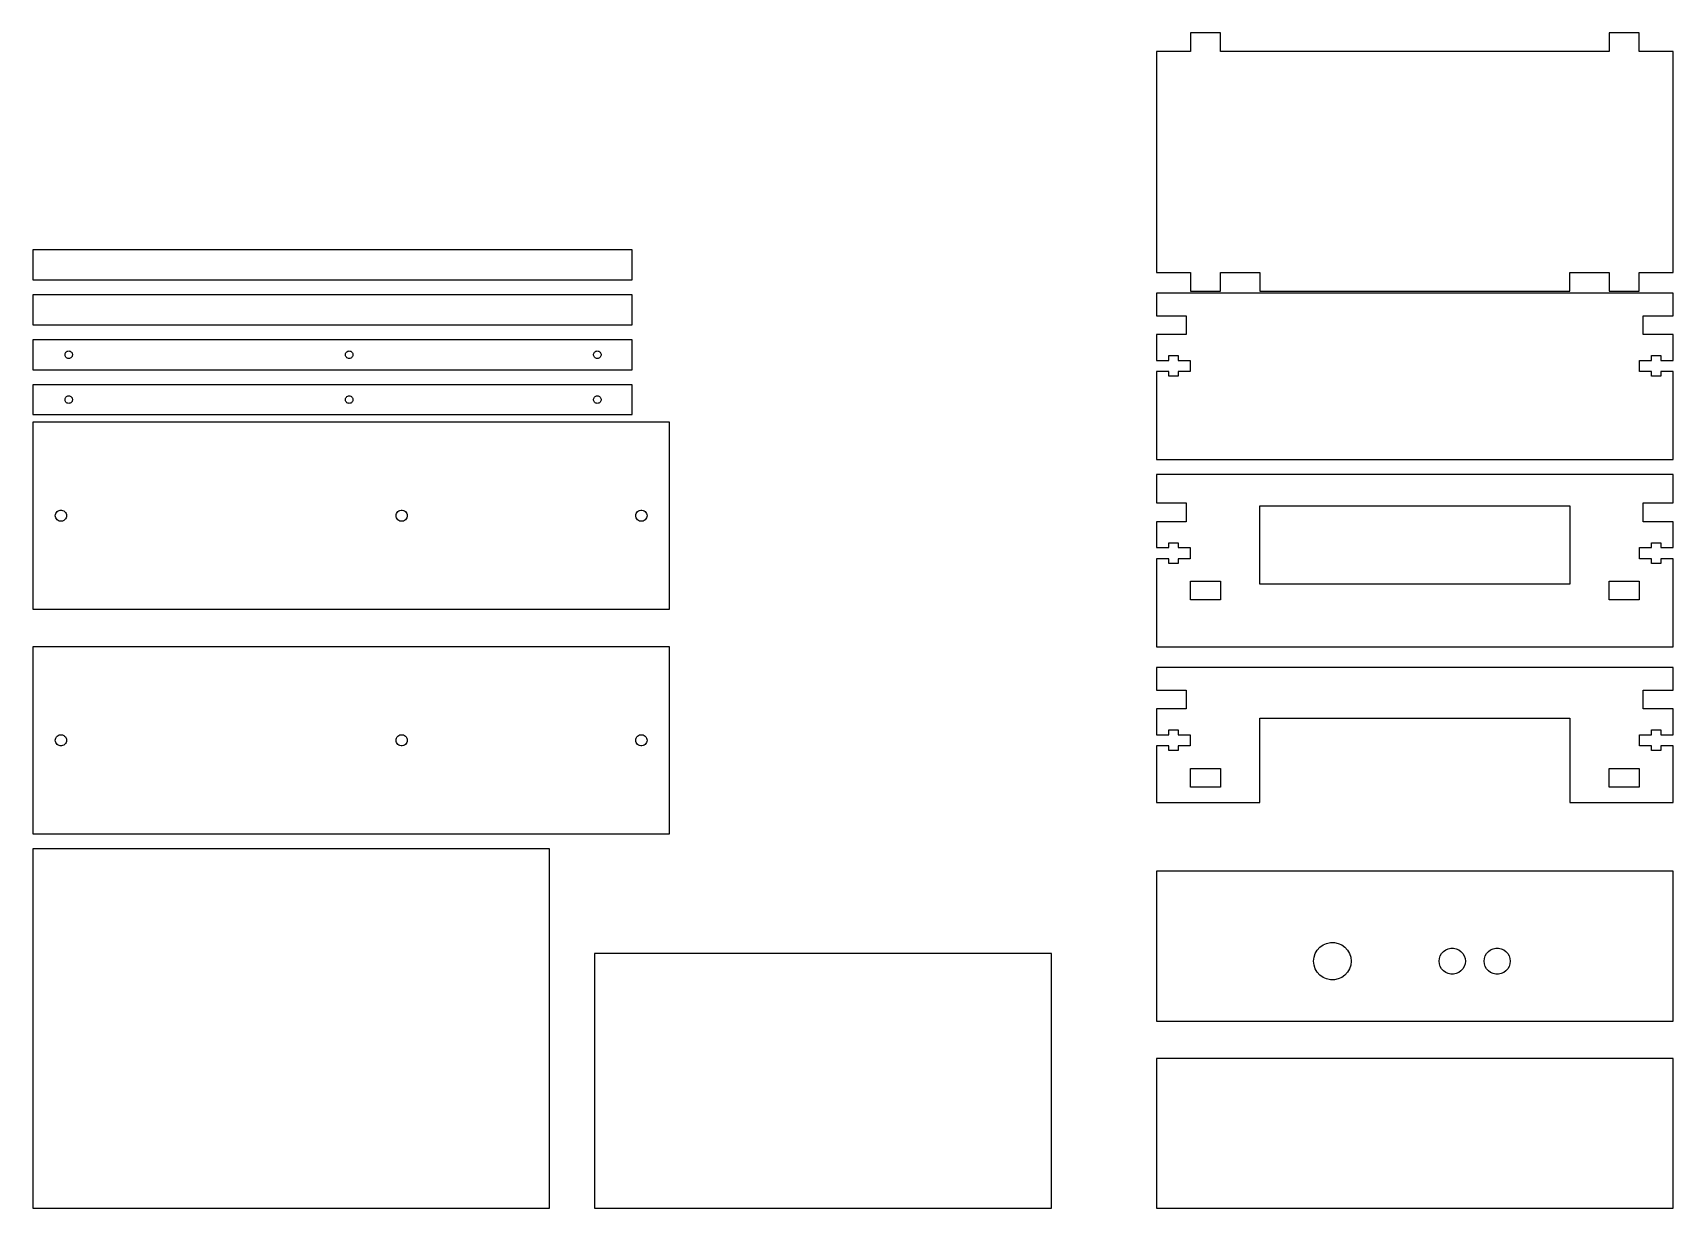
# Model space of a CAD drawing. Header units: metres. Extents: x 0 to 438, y 0 to 314.
import ezdxf

# ---------------------------------------------------------------- set-up
doc = ezdxf.new("R2010")
doc.units = ezdxf.units.M

msp = doc.modelspace()

# ---------------------------------------------------------------- linework, layer by layer
for p, q in [((317.108, 314), (309.108, 314)), ((309.108, 314), (309.108, 309)), ((317.108, 309), (317.108, 314)), ((428.892, 314), (420.892, 314)), ((420.892, 314), (420.892, 309)), ((428.892, 309), (428.892, 314)), ((309.108, 309), (300, 309)), ((300, 309), (300, 250)), ((420.892, 309), (317.108, 309)), ((438, 309), (428.892, 309)), ((438, 250), (438, 309)), ((160, 256), (0, 256)), ((0, 256), (0, 248)), ((160, 248), (160, 256)), ((300, 250), (309.108, 250)), ((309.108, 250), (309.108, 245)), ((317.108, 250), (327.6, 250)), ((317.108, 245), (317.108, 250)), ((327.6, 250), (327.6, 245)), ((410.4, 245), (410.4, 250)), ((410.4, 250), (420.892, 250)), ((420.892, 250), (420.892, 245)), ((428.892, 245), (428.892, 250)), ((428.892, 250), (438, 250)), ((0, 248), (160, 248)), ((160, 244), (0, 244)), ((0, 244), (0, 236)), ((160, 236), (160, 244)), ((438, 244.4), (300, 244.4)), ((300, 244.4), (300, 238.4)), ((309.108, 245), (317.108, 245)), ((327.6, 245), (410.4, 245)), ((420.892, 245), (428.892, 245)), ((438, 238.4), (438, 244.4)), ((300, 238.4), (308, 238.4)), ((308, 238.4), (308, 233.4)), ((430, 233.4), (430, 238.4)), ((430, 238.4), (438, 238.4)), ((0, 236), (160, 236)), ((308, 233.4), (300, 233.4)), ((300, 233.4), (300, 226.5)), ((438, 233.4), (430, 233.4)), ((438, 226.5), (438, 233.4)), ((160, 232), (0, 232)), ((0, 232), (0, 224)), ((8.60547, 228.105), (8.64894, 228.309)), ((8.60547, 227.895), (8.60547, 228.105)), ((8.64894, 227.691), (8.60547, 227.895)), ((8.64894, 228.309), (8.73396, 228.5)), ((8.73396, 228.5), (8.85684, 228.669)), ((8.85684, 228.669), (9.01221, 228.809)), ((9.01221, 228.809), (9.19325, 228.914)), ((9.19325, 228.914), (9.39207, 228.978)), ((9.39207, 228.978), (9.59999, 229)), ((9.59999, 229), (9.80791, 228.978)), ((9.80791, 228.978), (10.0067, 228.914)), ((10.0067, 228.914), (10.1878, 228.809)), ((10.1878, 228.809), (10.3431, 228.669)), ((10.3431, 228.669), (10.466, 228.5)), ((10.466, 228.5), (10.5511, 228.309)), ((10.5511, 228.309), (10.5945, 228.105)), ((10.5945, 227.895), (10.5511, 227.691)), ((10.5945, 228.105), (10.5945, 227.895)), ((83.4855, 228.105), (83.5289, 228.309)), ((83.4855, 227.895), (83.4855, 228.105)), ((83.5289, 227.691), (83.4855, 227.895)), ((83.5289, 228.309), (83.614, 228.5)), ((83.614, 228.5), (83.7368, 228.669)), ((83.7368, 228.669), (83.8922, 228.809)), ((83.8922, 228.809), (84.0733, 228.914)), ((84.0733, 228.914), (84.2721, 228.978)), ((84.2721, 228.978), (84.48, 229)), ((84.48, 229), (84.6879, 228.978)), ((84.6879, 228.978), (84.8867, 228.914)), ((84.8867, 228.914), (85.0678, 228.809)), ((85.0678, 228.809), (85.2231, 228.669)), ((85.2231, 228.669), (85.346, 228.5)), ((85.346, 228.5), (85.431, 228.309)), ((85.431, 228.309), (85.4745, 228.105)), ((85.4745, 227.895), (85.431, 227.691)), ((85.4745, 228.105), (85.4745, 227.895)), ((149.725, 228.105), (149.769, 228.309)), ((149.725, 227.895), (149.725, 228.105)), ((149.769, 227.691), (149.725, 227.895)), ((149.769, 228.309), (149.854, 228.5)), ((149.854, 228.5), (149.977, 228.669)), ((149.977, 228.669), (150.132, 228.809)), ((150.132, 228.809), (150.313, 228.914)), ((150.313, 228.914), (150.512, 228.978)), ((150.512, 228.978), (150.72, 229)), ((150.72, 229), (150.928, 228.978)), ((150.928, 228.978), (151.127, 228.914)), ((151.127, 228.914), (151.308, 228.809)), ((151.308, 228.809), (151.463, 228.669)), ((151.463, 228.669), (151.586, 228.5)), ((151.586, 228.5), (151.671, 228.309)), ((151.671, 228.309), (151.715, 228.105)), ((151.715, 227.895), (151.671, 227.691)), ((151.715, 228.105), (151.715, 227.895)), ((160, 224), (160, 232)), ((0, 224), (160, 224)), ((8.73396, 227.5), (8.64894, 227.691)), ((8.85684, 227.331), (8.73396, 227.5)), ((9.01221, 227.191), (8.85684, 227.331)), ((9.19325, 227.086), (9.01221, 227.191)), ((9.39207, 227.022), (9.19325, 227.086)), ((9.59999, 227), (9.39207, 227.022)), ((9.80791, 227.022), (9.59999, 227)), ((10.0067, 227.086), (9.80791, 227.022)), ((10.1878, 227.191), (10.0067, 227.086)), ((10.3431, 227.331), (10.1878, 227.191)), ((10.466, 227.5), (10.3431, 227.331)), ((10.5511, 227.691), (10.466, 227.5)), ((83.614, 227.5), (83.5289, 227.691)), ((83.7368, 227.331), (83.614, 227.5)), ((83.8922, 227.191), (83.7368, 227.331)), ((84.0733, 227.086), (83.8922, 227.191)), ((84.2721, 227.022), (84.0733, 227.086)), ((84.48, 227), (84.2721, 227.022)), ((84.6879, 227.022), (84.48, 227)), ((84.8867, 227.086), (84.6879, 227.022)), ((85.0678, 227.191), (84.8867, 227.086)), ((85.2231, 227.331), (85.0678, 227.191)), ((85.346, 227.5), (85.2231, 227.331)), ((85.431, 227.691), (85.346, 227.5)), ((149.854, 227.5), (149.769, 227.691)), ((149.977, 227.331), (149.854, 227.5)), ((150.132, 227.191), (149.977, 227.331)), ((150.313, 227.086), (150.132, 227.191)), ((150.512, 227.022), (150.313, 227.086)), ((150.72, 227), (150.512, 227.022)), ((150.928, 227.022), (150.72, 227)), ((151.127, 227.086), (150.928, 227.022)), ((151.308, 227.191), (151.127, 227.086)), ((151.463, 227.331), (151.308, 227.191)), ((151.586, 227.5), (151.463, 227.331)), ((151.671, 227.691), (151.586, 227.5)), ((300, 226.5), (303.333, 226.5)), ((303.333, 223.5), (300, 223.5)), ((300, 223.5), (300, 200)), ((303.333, 226.5), (303.333, 227.75)), ((303.333, 227.75), (305.833, 227.75)), ((303.333, 222.25), (303.333, 223.5)), ((305.833, 227.75), (305.833, 226.5)), ((305.833, 226.5), (309, 226.5)), ((309, 223.5), (305.833, 223.5)), ((305.833, 223.5), (305.833, 222.25)), ((309, 226.5), (309, 223.5)), ((429, 223.5), (429, 226.5)), ((429, 226.5), (432.167, 226.5)), ((432.167, 223.5), (429, 223.5)), ((432.167, 226.5), (432.167, 227.75)), ((432.167, 227.75), (434.667, 227.75)), ((432.167, 222.25), (432.167, 223.5)), ((434.667, 227.75), (434.667, 226.5)), ((434.667, 226.5), (438, 226.5)), ((438, 223.5), (434.667, 223.5)), ((434.667, 223.5), (434.667, 222.25)), ((438, 200), (438, 223.5)), ((160, 220), (0, 220)), ((0, 220), (0, 212)), ((160, 212), (160, 220)), ((305.833, 222.25), (303.333, 222.25)), ((434.667, 222.25), (432.167, 222.25)), ((8.60547, 216.105), (8.64894, 216.309)), ((8.60547, 215.895), (8.60547, 216.105)), ((8.64894, 215.691), (8.60547, 215.895)), ((8.64894, 216.309), (8.73396, 216.5)), ((8.73396, 215.5), (8.64894, 215.691)), ((8.73396, 216.5), (8.85684, 216.669)), ((8.85684, 215.331), (8.73396, 215.5)), ((8.85684, 216.669), (9.01221, 216.809)), ((9.01221, 215.191), (8.85684, 215.331)), ((9.01221, 216.809), (9.19325, 216.914)), ((9.19325, 215.086), (9.01221, 215.191)), ((9.19325, 216.914), (9.39207, 216.978)), ((9.39207, 215.022), (9.19325, 215.086)), ((9.39207, 216.978), (9.59999, 217)), ((9.59999, 215), (9.39207, 215.022)), ((9.59999, 217), (9.80791, 216.978)), ((9.80791, 215.022), (9.59999, 215)), ((9.80791, 216.978), (10.0067, 216.914)), ((10.0067, 215.086), (9.80791, 215.022)), ((10.0067, 216.914), (10.1878, 216.809)), ((10.1878, 215.191), (10.0067, 215.086)), ((10.1878, 216.809), (10.3431, 216.669)), ((10.3431, 215.331), (10.1878, 215.191)), ((10.3431, 216.669), (10.466, 216.5)), ((10.466, 215.5), (10.3431, 215.331)), ((10.466, 216.5), (10.5511, 216.309)), ((10.5511, 215.691), (10.466, 215.5)), ((10.5511, 216.309), (10.5945, 216.105)), ((10.5945, 215.895), (10.5511, 215.691)), ((10.5945, 216.105), (10.5945, 215.895)), ((83.4855, 216.105), (83.5289, 216.309)), ((83.4855, 215.895), (83.4855, 216.105)), ((83.5289, 215.691), (83.4855, 215.895)), ((83.5289, 216.309), (83.614, 216.5)), ((83.614, 215.5), (83.5289, 215.691)), ((83.614, 216.5), (83.7368, 216.669)), ((83.7368, 215.331), (83.614, 215.5)), ((83.7368, 216.669), (83.8922, 216.809)), ((83.8922, 215.191), (83.7368, 215.331)), ((83.8922, 216.809), (84.0733, 216.914)), ((84.0733, 215.086), (83.8922, 215.191)), ((84.0733, 216.914), (84.2721, 216.978)), ((84.2721, 215.022), (84.0733, 215.086)), ((84.2721, 216.978), (84.48, 217)), ((84.48, 215), (84.2721, 215.022)), ((84.48, 217), (84.6879, 216.978)), ((84.6879, 215.022), (84.48, 215)), ((84.6879, 216.978), (84.8867, 216.914)), ((84.8867, 215.086), (84.6879, 215.022)), ((84.8867, 216.914), (85.0678, 216.809)), ((85.0678, 215.191), (84.8867, 215.086)), ((85.0678, 216.809), (85.2231, 216.669)), ((85.2231, 215.331), (85.0678, 215.191)), ((85.2231, 216.669), (85.346, 216.5)), ((85.346, 215.5), (85.2231, 215.331)), ((85.346, 216.5), (85.431, 216.309)), ((85.431, 215.691), (85.346, 215.5)), ((85.431, 216.309), (85.4745, 216.105)), ((85.4745, 215.895), (85.431, 215.691)), ((85.4745, 216.105), (85.4745, 215.895)), ((149.725, 216.105), (149.769, 216.309)), ((149.725, 215.895), (149.725, 216.105)), ((149.769, 215.691), (149.725, 215.895)), ((149.769, 216.309), (149.854, 216.5)), ((149.854, 215.5), (149.769, 215.691)), ((149.854, 216.5), (149.977, 216.669)), ((149.977, 215.331), (149.854, 215.5)), ((149.977, 216.669), (150.132, 216.809)), ((150.132, 215.191), (149.977, 215.331)), ((150.132, 216.809), (150.313, 216.914)), ((150.313, 215.086), (150.132, 215.191)), ((150.313, 216.914), (150.512, 216.978)), ((150.512, 215.022), (150.313, 215.086)), ((150.512, 216.978), (150.72, 217)), ((150.72, 215), (150.512, 215.022)), ((150.72, 217), (150.928, 216.978)), ((150.928, 215.022), (150.72, 215)), ((150.928, 216.978), (151.127, 216.914)), ((151.127, 215.086), (150.928, 215.022)), ((151.127, 216.914), (151.308, 216.809)), ((151.308, 215.191), (151.127, 215.086)), ((151.308, 216.809), (151.463, 216.669)), ((151.463, 215.331), (151.308, 215.191)), ((151.463, 216.669), (151.586, 216.5)), ((151.586, 215.5), (151.463, 215.331)), ((151.586, 216.5), (151.671, 216.309)), ((151.671, 215.691), (151.586, 215.5)), ((151.671, 216.309), (151.715, 216.105)), ((151.715, 215.895), (151.671, 215.691)), ((151.715, 216.105), (151.715, 215.895)), ((0, 212), (160, 212)), ((170, 210), (0, 210)), ((0, 210), (0, 160)), ((170, 160), (170, 210)), ((300, 200), (438, 200)), ((438, 196), (300, 196)), ((300, 196), (300, 188.4)), ((438, 188.4), (438, 196)), ((300, 188.4), (308, 188.4)), ((308, 188.4), (308, 183.4)), ((430, 183.4), (430, 188.4)), ((430, 188.4), (438, 188.4)), ((6, 185), (6.03278, 185.312)), ((6.03278, 184.688), (6, 185)), ((6.03278, 185.312), (6.12967, 185.61)), ((6.12967, 184.39), (6.03278, 184.688)), ((6.12967, 185.61), (6.28647, 185.882)), ((6.28647, 184.118), (6.12967, 184.39)), ((6.28647, 185.882), (6.49629, 186.115)), ((6.49629, 183.885), (6.28647, 184.118)), ((6.49629, 186.115), (6.75, 186.299)), ((6.75, 186.299), (7.03647, 186.427)), ((7.03647, 186.427), (7.3432, 186.492)), ((7.3432, 186.492), (7.65678, 186.492)), ((7.65678, 186.492), (7.96352, 186.427)), ((7.96352, 186.427), (8.25, 186.299)), ((8.25, 186.299), (8.50369, 186.115)), ((8.50369, 186.115), (8.71352, 185.882)), ((8.71352, 184.118), (8.50369, 183.885)), ((8.71352, 185.882), (8.87032, 185.61)), ((8.87032, 184.39), (8.71352, 184.118)), ((8.87032, 185.61), (8.96721, 185.312)), ((8.96721, 184.688), (8.87032, 184.39)), ((8.96721, 185.312), (9, 185)), ((9, 185), (8.96721, 184.688)), ((97, 185), (97.0328, 185.312)), ((97.0328, 184.688), (97, 185)), ((97.0328, 185.312), (97.1297, 185.61)), ((97.1297, 184.39), (97.0328, 184.688)), ((97.1297, 185.61), (97.2865, 185.882)), ((97.2865, 184.118), (97.1297, 184.39)), ((97.2865, 185.882), (97.4963, 186.115)), ((97.4963, 183.885), (97.2865, 184.118)), ((97.4963, 186.115), (97.75, 186.299)), ((97.75, 186.299), (98.0365, 186.427)), ((98.0365, 186.427), (98.3432, 186.492)), ((98.3432, 186.492), (98.6568, 186.492)), ((98.6568, 186.492), (98.9635, 186.427)), ((98.9635, 186.427), (99.25, 186.299)), ((99.25, 186.299), (99.5037, 186.115)), ((99.5037, 186.115), (99.7135, 185.882)), ((99.7135, 184.118), (99.5037, 183.885)), ((99.7135, 185.882), (99.8703, 185.61)), ((99.8703, 184.39), (99.7135, 184.118)), ((99.8703, 185.61), (99.9672, 185.312)), ((99.9672, 184.688), (99.8703, 184.39)), ((99.9672, 185.312), (100, 185)), ((100, 185), (99.9672, 184.688)), ((161, 185), (161.033, 185.312)), ((161.033, 184.688), (161, 185)), ((161.033, 185.312), (161.13, 185.61)), ((161.13, 184.39), (161.033, 184.688)), ((161.13, 185.61), (161.286, 185.882)), ((161.286, 184.118), (161.13, 184.39)), ((161.286, 185.882), (161.496, 186.115)), ((161.496, 183.885), (161.286, 184.118)), ((161.496, 186.115), (161.75, 186.299)), ((161.75, 186.299), (162.036, 186.427)), ((162.036, 186.427), (162.343, 186.492)), ((162.343, 186.492), (162.657, 186.492)), ((162.657, 186.492), (162.964, 186.427)), ((162.964, 186.427), (163.25, 186.299)), ((163.25, 186.299), (163.504, 186.115)), ((163.504, 186.115), (163.714, 185.882)), ((163.714, 184.118), (163.504, 183.885)), ((163.714, 185.882), (163.87, 185.61)), ((163.87, 184.39), (163.714, 184.118)), ((163.87, 185.61), (163.967, 185.312)), ((163.967, 184.688), (163.87, 184.39)), ((163.967, 185.312), (164, 185)), ((164, 185), (163.967, 184.688)), ((327.6, 166.667), (327.6, 187.667)), ((327.6, 187.667), (410.4, 187.667)), ((410.4, 187.667), (410.4, 166.667)), ((6.74998, 183.701), (6.49629, 183.885)), ((7.03647, 183.573), (6.74998, 183.701)), ((7.3432, 183.508), (7.03647, 183.573)), ((7.65678, 183.508), (7.3432, 183.508)), ((7.96352, 183.573), (7.65678, 183.508)), ((8.25, 183.701), (7.96352, 183.573)), ((8.50369, 183.885), (8.25, 183.701)), ((97.75, 183.701), (97.4963, 183.885)), ((98.0365, 183.573), (97.75, 183.701)), ((98.3432, 183.508), (98.0365, 183.573)), ((98.6568, 183.508), (98.3432, 183.508)), ((98.9635, 183.573), (98.6568, 183.508)), ((99.25, 183.701), (98.9635, 183.573)), ((99.5037, 183.885), (99.25, 183.701)), ((161.75, 183.701), (161.496, 183.885)), ((162.036, 183.573), (161.75, 183.701)), ((162.343, 183.508), (162.036, 183.573)), ((162.657, 183.508), (162.343, 183.508)), ((162.964, 183.573), (162.657, 183.508)), ((163.25, 183.701), (162.964, 183.573)), ((163.504, 183.885), (163.25, 183.701)), ((308, 183.4), (300, 183.4)), ((300, 183.4), (300, 176.5)), ((438, 183.4), (430, 183.4)), ((438, 176.5), (438, 183.4)), ((300, 176.5), (303.333, 176.5)), ((303.333, 176.5), (303.333, 177.75)), ((303.333, 177.75), (305.833, 177.75)), ((305.833, 177.75), (305.833, 176.5)), ((305.833, 176.5), (309, 176.5)), ((309, 176.5), (309, 173.5)), ((429, 173.5), (429, 176.5)), ((429, 176.5), (432.167, 176.5)), ((432.167, 176.5), (432.167, 177.75)), ((432.167, 177.75), (434.667, 177.75)), ((434.667, 177.75), (434.667, 176.5)), ((434.667, 176.5), (438, 176.5)), ((303.333, 173.5), (300, 173.5)), ((300, 173.5), (300, 150)), ((303.333, 172.25), (303.333, 173.5)), ((305.833, 172.25), (303.333, 172.25)), ((309, 173.5), (305.833, 173.5)), ((305.833, 173.5), (305.833, 172.25)), ((432.167, 173.5), (429, 173.5)), ((432.167, 172.25), (432.167, 173.5)), ((434.667, 172.25), (432.167, 172.25)), ((438, 173.5), (434.667, 173.5)), ((434.667, 173.5), (434.667, 172.25)), ((438, 150), (438, 173.5)), ((309.108, 162.5), (309.108, 167.5)), ((309.108, 167.5), (317.108, 167.5)), ((317.108, 167.5), (317.108, 162.5)), ((410.4, 166.667), (327.6, 166.667)), ((420.892, 162.5), (420.892, 167.5)), ((420.892, 167.5), (428.892, 167.5)), ((428.892, 167.5), (428.892, 162.5)), ((317.108, 162.5), (309.108, 162.5)), ((428.892, 162.5), (420.892, 162.5)), ((0, 160), (170, 160)), ((170, 150), (0, 150)), ((0, 150), (0, 100)), ((170, 100), (170, 150)), ((300, 150), (438, 150)), ((438, 144.4), (300, 144.4)), ((300, 144.4), (300, 138.4)), ((438, 138.4), (438, 144.4)), ((300, 138.4), (308, 138.4)), ((308, 138.4), (308, 133.4)), ((430, 133.4), (430, 138.4)), ((430, 138.4), (438, 138.4)), ((308, 133.4), (300, 133.4)), ((300, 133.4), (300, 126.5)), ((438, 133.4), (430, 133.4)), ((438, 126.5), (438, 133.4)), ((303.333, 126.5), (303.333, 127.75)), ((303.333, 127.75), (305.833, 127.75)), ((305.833, 127.75), (305.833, 126.5)), ((327.6, 130.9), (410.4, 130.9)), ((327.6, 108.4), (327.6, 130.9)), ((410.4, 130.9), (410.4, 108.4)), ((432.167, 126.5), (432.167, 127.75)), ((432.167, 127.75), (434.667, 127.75)), ((434.667, 127.75), (434.667, 126.5)), ((6, 125), (6.03278, 125.312)), ((6.03278, 124.688), (6, 125)), ((6.03278, 125.312), (6.12967, 125.61)), ((6.12967, 124.39), (6.03278, 124.688)), ((6.12967, 125.61), (6.28647, 125.882)), ((6.28647, 124.118), (6.12967, 124.39)), ((6.28647, 125.882), (6.49629, 126.115)), ((6.49629, 123.885), (6.28647, 124.118)), ((6.49629, 126.115), (6.75, 126.299)), ((6.74998, 123.701), (6.49629, 123.885)), ((7.03647, 123.573), (6.74998, 123.701)), ((6.75, 126.299), (7.03647, 126.427)), ((7.03647, 126.427), (7.3432, 126.492)), ((7.3432, 123.508), (7.03647, 123.573)), ((7.3432, 126.492), (7.65678, 126.492)), ((7.65678, 123.508), (7.3432, 123.508)), ((7.65678, 126.492), (7.96352, 126.427)), ((7.96352, 123.573), (7.65678, 123.508)), ((7.96352, 126.427), (8.25, 126.299)), ((8.25, 123.701), (7.96352, 123.573)), ((8.25, 126.299), (8.50369, 126.115)), ((8.50369, 123.885), (8.25, 123.701)), ((8.50369, 126.115), (8.71352, 125.882)), ((8.71352, 124.118), (8.50369, 123.885)), ((8.71352, 125.882), (8.87032, 125.61)), ((8.87032, 124.39), (8.71352, 124.118)), ((8.87032, 125.61), (8.96721, 125.312)), ((8.96721, 124.688), (8.87032, 124.39)), ((8.96721, 125.312), (9, 125)), ((9, 125), (8.96721, 124.688)), ((97, 125), (97.0328, 125.312)), ((97.0328, 124.688), (97, 125)), ((97.0328, 125.312), (97.1297, 125.61)), ((97.1297, 124.39), (97.0328, 124.688)), ((97.1297, 125.61), (97.2865, 125.882)), ((97.2865, 124.118), (97.1297, 124.39)), ((97.2865, 125.882), (97.4963, 126.115)), ((97.4963, 123.885), (97.2865, 124.118)), ((97.4963, 126.115), (97.75, 126.299)), ((97.75, 123.701), (97.4963, 123.885)), ((97.75, 126.299), (98.0365, 126.427)), ((98.0365, 123.573), (97.75, 123.701)), ((98.0365, 126.427), (98.3432, 126.492)), ((98.3432, 123.508), (98.0365, 123.573)), ((98.3432, 126.492), (98.6568, 126.492)), ((98.6568, 123.508), (98.3432, 123.508)), ((98.6568, 126.492), (98.9635, 126.427)), ((98.9635, 123.573), (98.6568, 123.508)), ((98.9635, 126.427), (99.25, 126.299)), ((99.25, 123.701), (98.9635, 123.573)), ((99.25, 126.299), (99.5037, 126.115)), ((99.5037, 123.885), (99.25, 123.701)), ((99.5037, 126.115), (99.7135, 125.882)), ((99.7135, 124.118), (99.5037, 123.885)), ((99.7135, 125.882), (99.8703, 125.61)), ((99.8703, 124.39), (99.7135, 124.118)), ((99.8703, 125.61), (99.9672, 125.312)), ((99.9672, 124.688), (99.8703, 124.39)), ((99.9672, 125.312), (100, 125)), ((100, 125), (99.9672, 124.688)), ((161, 125), (161.033, 125.312)), ((161.033, 124.688), (161, 125)), ((161.033, 125.312), (161.13, 125.61)), ((161.13, 124.39), (161.033, 124.688)), ((161.13, 125.61), (161.286, 125.882)), ((161.286, 124.118), (161.13, 124.39)), ((161.286, 125.882), (161.496, 126.115)), ((161.496, 123.885), (161.286, 124.118)), ((161.496, 126.115), (161.75, 126.299)), ((161.75, 123.701), (161.496, 123.885)), ((161.75, 126.299), (162.036, 126.427)), ((162.036, 123.573), (161.75, 123.701)), ((162.036, 126.427), (162.343, 126.492)), ((162.343, 123.508), (162.036, 123.573)), ((162.343, 126.492), (162.657, 126.492)), ((162.657, 123.508), (162.343, 123.508)), ((162.657, 126.492), (162.964, 126.427)), ((162.964, 123.573), (162.657, 123.508)), ((162.964, 126.427), (163.25, 126.299)), ((163.25, 123.701), (162.964, 123.573)), ((163.25, 126.299), (163.504, 126.115)), ((163.504, 123.885), (163.25, 123.701)), ((163.504, 126.115), (163.714, 125.882)), ((163.714, 124.118), (163.504, 123.885)), ((163.714, 125.882), (163.87, 125.61)), ((163.87, 124.39), (163.714, 124.118)), ((163.87, 125.61), (163.967, 125.312)), ((163.967, 124.688), (163.87, 124.39)), ((163.967, 125.312), (164, 125)), ((164, 125), (163.967, 124.688)), ((300, 126.5), (303.333, 126.5)), ((303.333, 123.5), (300, 123.5)), ((300, 123.5), (300, 108.4)), ((303.333, 122.25), (303.333, 123.5)), ((305.833, 126.5), (309, 126.5)), ((309, 123.5), (305.833, 123.5)), ((305.833, 123.5), (305.833, 122.25)), ((309, 126.5), (309, 123.5)), ((429, 123.5), (429, 126.5)), ((429, 126.5), (432.167, 126.5)), ((432.167, 123.5), (429, 123.5)), ((432.167, 122.25), (432.167, 123.5)), ((434.667, 126.5), (438, 126.5)), ((438, 123.5), (434.667, 123.5)), ((434.667, 123.5), (434.667, 122.25)), ((438, 108.4), (438, 123.5)), ((305.833, 122.25), (303.333, 122.25)), ((434.667, 122.25), (432.167, 122.25)), ((309.108, 112.5), (309.108, 117.5)), ((309.108, 117.5), (317.108, 117.5)), ((317.108, 117.5), (317.108, 112.5)), ((420.892, 112.5), (420.892, 117.5)), ((420.892, 117.5), (428.892, 117.5)), ((428.892, 117.5), (428.892, 112.5)), ((317.108, 112.5), (309.108, 112.5)), ((428.892, 112.5), (420.892, 112.5)), ((300, 108.4), (327.6, 108.4)), ((410.4, 108.4), (438, 108.4)), ((0, 100), (170, 100)), ((138, 96), (0, 96)), ((0, 96), (0, 0)), ((138, 0), (138, 96)), ((438, 90), (300, 90)), ((300, 90), (300, 50)), ((438, 50), (438, 90)), ((343.654, 69.7157), (344.5, 70.3301)), ((344.5, 70.3301), (345.455, 70.7553)), ((345.455, 70.7553), (346.477, 70.9726)), ((346.477, 70.9726), (347.523, 70.9726)), ((347.523, 70.9726), (348.545, 70.7553)), ((348.545, 70.7553), (349.5, 70.3301)), ((349.5, 70.3301), (350.346, 69.7157)), ((272, 68), (150, 68)), ((150, 68), (150, 0)), ((272, 0), (272, 68)), ((342, 66), (342.109, 67.0396)), ((342.109, 64.9604), (342, 66)), ((342.109, 67.0396), (342.432, 68.0337)), ((342.432, 68.0337), (342.955, 68.9389)), ((342.955, 68.9389), (343.654, 69.7157)), ((350.346, 69.7157), (351.045, 68.9389)), ((351.045, 68.9389), (351.568, 68.0337)), ((351.568, 68.0337), (351.891, 67.0396)), ((351.891, 67.0396), (352, 66)), ((352, 66), (351.891, 64.9604)), ((375.5, 66), (375.576, 66.7277)), ((375.576, 65.2723), (375.5, 66)), ((375.576, 66.7277), (375.803, 67.4236)), ((375.803, 67.4236), (376.168, 68.0572)), ((376.168, 68.0572), (376.658, 68.601)), ((376.658, 68.601), (377.25, 69.0311)), ((377.25, 69.0311), (377.918, 69.3287)), ((377.918, 69.3287), (378.634, 69.4808)), ((378.634, 69.4808), (379.366, 69.4808)), ((379.366, 69.4808), (380.082, 69.3287)), ((380.082, 69.3287), (380.75, 69.0311)), ((380.75, 69.0311), (381.342, 68.601)), ((381.342, 68.601), (381.832, 68.0572)), ((381.832, 68.0572), (382.197, 67.4236)), ((382.197, 67.4236), (382.424, 66.7277)), ((382.424, 66.7277), (382.5, 66)), ((382.5, 66), (382.424, 65.2723)), ((387.5, 66), (387.576, 66.7277)), ((387.576, 65.2723), (387.5, 66)), ((387.576, 66.7277), (387.803, 67.4236)), ((387.803, 67.4236), (388.168, 68.0572)), ((388.168, 68.0572), (388.658, 68.601)), ((388.658, 68.601), (389.25, 69.0311)), ((389.25, 69.0311), (389.918, 69.3287)), ((389.918, 69.3287), (390.634, 69.4808)), ((390.634, 69.4808), (391.366, 69.4808)), ((391.366, 69.4808), (392.082, 69.3287)), ((392.082, 69.3287), (392.75, 69.0311)), ((392.75, 69.0311), (393.342, 68.601)), ((393.342, 68.601), (393.832, 68.0572)), ((393.832, 68.0572), (394.197, 67.4236)), ((394.197, 67.4236), (394.424, 66.7277)), ((394.424, 66.7277), (394.5, 66)), ((394.5, 66), (394.424, 65.2723)), ((342.432, 63.9663), (342.109, 64.9604)), ((342.955, 63.0611), (342.432, 63.9663)), ((343.654, 62.2843), (342.955, 63.0611)), ((344.5, 61.6699), (343.654, 62.2843)), ((345.455, 61.2447), (344.5, 61.6699)), ((349.5, 61.6699), (348.545, 61.2447)), ((350.346, 62.2843), (349.5, 61.6699)), ((351.045, 63.0611), (350.346, 62.2843)), ((351.568, 63.9663), (351.045, 63.0611)), ((351.891, 64.9604), (351.568, 63.9663)), ((375.803, 64.5764), (375.576, 65.2723)), ((376.168, 63.9427), (375.803, 64.5764)), ((376.658, 63.399), (376.168, 63.9427)), ((377.25, 62.9689), (376.658, 63.399)), ((377.918, 62.6713), (377.25, 62.9689)), ((378.634, 62.5192), (377.918, 62.6713)), ((379.366, 62.5192), (378.634, 62.5192)), ((380.082, 62.6713), (379.366, 62.5192)), ((380.75, 62.9689), (380.082, 62.6713)), ((381.342, 63.399), (380.75, 62.9689)), ((381.832, 63.9427), (381.342, 63.399)), ((382.197, 64.5764), (381.832, 63.9427)), ((382.424, 65.2723), (382.197, 64.5764)), ((387.803, 64.5764), (387.576, 65.2723)), ((388.168, 63.9427), (387.803, 64.5764)), ((388.658, 63.399), (388.168, 63.9427)), ((389.25, 62.9689), (388.658, 63.399)), ((389.918, 62.6713), (389.25, 62.9689)), ((390.634, 62.5192), (389.918, 62.6713)), ((391.366, 62.5192), (390.634, 62.5192)), ((392.082, 62.6713), (391.366, 62.5192)), ((392.75, 62.9689), (392.082, 62.6713)), ((393.342, 63.399), (392.75, 62.9689)), ((393.832, 63.9427), (393.342, 63.399)), ((394.197, 64.5764), (393.832, 63.9427)), ((394.424, 65.2723), (394.197, 64.5764)), ((346.477, 61.0274), (345.455, 61.2447)), ((347.523, 61.0274), (346.477, 61.0274)), ((348.545, 61.2447), (347.523, 61.0274)), ((300, 50), (438, 50)), ((438, 40), (300, 40)), ((300, 40), (300, 0)), ((438, 0), (438, 40)), ((0, 0), (138, 0)), ((150, 0), (272, 0)), ((300, 0), (438, 0))]:
    msp.add_line(p, q)

doc.saveas('drawing.dxf')
